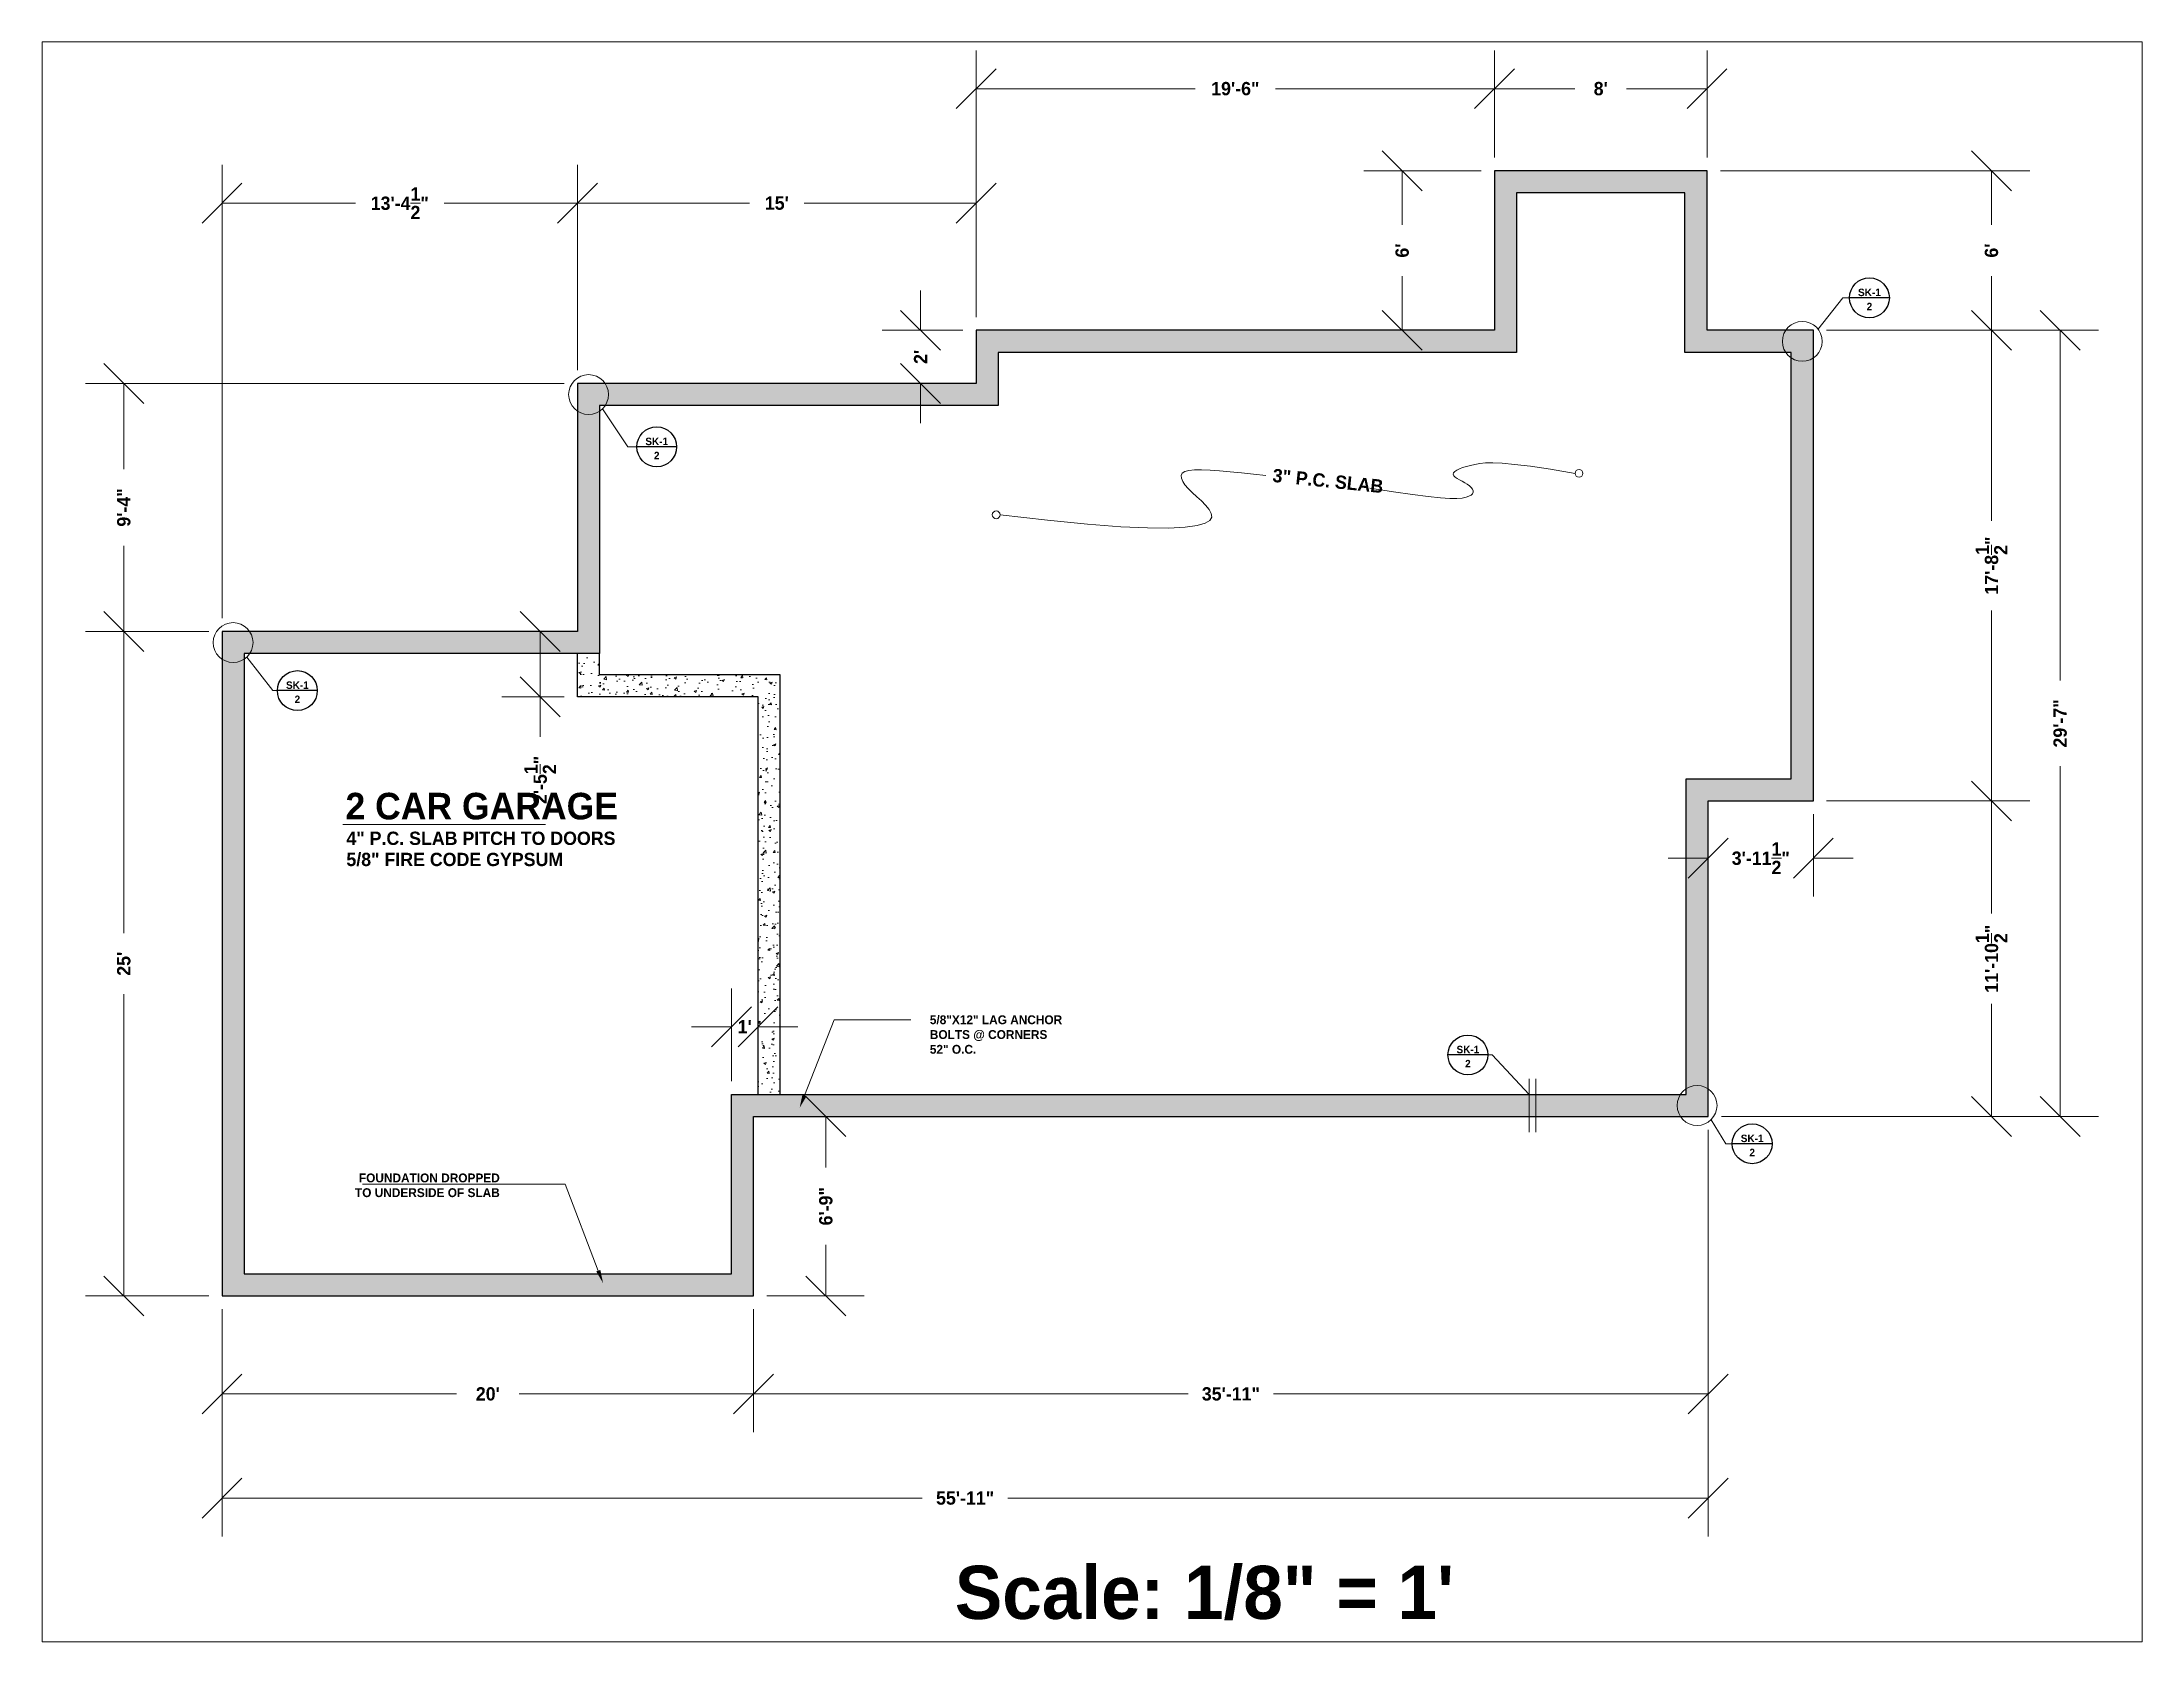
# Paper-space layout 'Layout1' of a CAD drawing. Header units: inches. Extents: x 1.05 to 9.45, y 0.8 to 7.2.
# The model-space entities are those that its viewports show. They can reach past a viewport. Long polylines and large blocks are cut down to what shows.
import ezdxf
from ezdxf import colors
from ezdxf.entities.mleader import LeaderData, LeaderLine
from ezdxf.enums import TextEntityAlignment as Align
from ezdxf.math import Vec2, Vec3

# ---------------------------------------------------------------- set-up
doc = ezdxf.new("R2010")
doc.units = ezdxf.units.IN
doc.header["$MEASUREMENT"] = 0
for name, color, linetype, lineweight in [('8-FP-Dimensions', 3, 'Continuous', 13), ('8-FP-Foundation', 7, 'Continuous', 30), ('8-FP-Hatch', 5, 'Continuous', 13), ('8-FP-Leaders', 6, 'Continuous', 15), ('8-FP-Legend', 1, 'Continuous', 13)]:
    doc.layers.add(name, color=color, linetype=linetype, lineweight=lineweight)
doc.styles.add('8-FP-DIM', font='cityb___.ttf', dxfattribs={"height": 0.0625})
doc.styles.add('8-FP-LABEL', font='cityb___.ttf', dxfattribs={"height": 0.125})
doc.styles.add('8-FP-Leader', font='cityb___.ttf', dxfattribs={"height": 4})
doc.styles.add('8-FP-Legend', font='cityb___.ttf', dxfattribs={"height": 0.25})
doc.styles.get("Standard").update_dxf_attribs({"font": 'simplex.shx'})
doc.dimstyles.new('8-FND', dxfattribs={"dimscale": 0, "dimtxt": 0.0625, "dimasz": 0.1875, "dimexe": 0.18, "dimexo": 0.0625, "dimgap": 0.09, "dimtad": 0, "dimdec": 4, "dimzin": 0, "dimdsep": 46, "dimlunit": 4, "dimtxsty": '8-FP-DIM', "dimblk": 'OBLIQUE', "dimcen": 0.09, "dimclrd": 256, "dimclre": 256, "dimclrt": 256, "dimadec": 0, "dimazin": 0, "dimtfac": 1, "dimtdec": 4, "dimtofl": 0, "dimtmove": 0, "dimatfit": 3, "dimfxl": 1, "dimtfillclr": 4, "dimtolj": 1, "dimtzin": 0, "dimlwd": -1, "dimlwe": -1, "dimarcsym": 0})

# ---------------------------------------------------------------- blocks, each defined once
blk = doc.blocks.new('_Oblique')
at = {"color": 0, "linetype": 'ByBlock', "lineweight": -2}
blk.add_line((-0.5, -0.5), (0.5, 0.5), dxfattribs=at)
blk = doc.blocks.new('*D69')
at = {"layer": '8-FP-Dimensions', "transparency": 16777216}
for p, q in [((0, -6), (0, -61.53)), ((240, -6), (240, -61.53)), ((0, -44.25), (105.81, -44.25)), ((240, -44.25), (134.19, -44.25))]:
    blk.add_line(p, q, dxfattribs=at)
at = {"layer": 'Defpoints', "color": 0, "transparency": 16777216}
for p in [(0, 0), (240, 0), (240, -44.25)]:
    blk.add_point(p, dxfattribs=at)
at = {"layer": '8-FP-Dimensions', "transparency": 16777216, "xscale": 18, "yscale": 18, "zscale": 18, "rotation": 180}
blk.add_blockref('_Oblique', (0, -44.25), dxfattribs=at)
at = {"layer": '8-FP-Dimensions', "transparency": 16777216, "xscale": 18, "yscale": 18, "zscale": 18}
blk.add_blockref('_Oblique', (240, -44.25), dxfattribs=at)
at = {"layer": '8-FP-Dimensions', "transparency": 16777216, "insert": (120, -44.25), "char_height": 6, "attachment_point": 5, "style": '8-FP-DIM'}
blk.add_mtext("\\A1;20'", dxfattribs=at)
blk = doc.blocks.new('*D70')
at = {"layer": '8-FP-Dimensions', "transparency": 16777216}
for p, q in [((671, 75), (671, -61.53)), ((240, -6), (240, -61.53)), ((240, -44.25), (436.2, -44.25)), ((671, -44.25), (474.8, -44.25))]:
    blk.add_line(p, q, dxfattribs=at)
at = {"layer": 'Defpoints', "color": 0, "transparency": 16777216}
for p in [(671, 81), (240, 0), (671, -44.25)]:
    blk.add_point(p, dxfattribs=at)
at = {"layer": '8-FP-Dimensions', "transparency": 16777216, "xscale": 18, "yscale": 18, "zscale": 18, "rotation": 180}
blk.add_blockref('_Oblique', (240, -44.25), dxfattribs=at)
at = {"layer": '8-FP-Dimensions', "transparency": 16777216, "xscale": 18, "yscale": 18, "zscale": 18}
blk.add_blockref('_Oblique', (671, -44.25), dxfattribs=at)
at = {"layer": '8-FP-Dimensions', "transparency": 16777216, "insert": (455.5, -44.25), "char_height": 6, "attachment_point": 5, "style": '8-FP-DIM'}
blk.add_mtext('\\A1;35\'-11"', dxfattribs=at)
blk = doc.blocks.new('*D71')
at = {"layer": '8-FP-Dimensions', "transparency": 16777216}
for p, q in [((671, 75), (671, -108.56)), ((0, -6), (0, -108.56)), ((0, -91.28), (316.19, -91.28)), ((671, -91.28), (354.81, -91.28))]:
    blk.add_line(p, q, dxfattribs=at)
at = {"layer": 'Defpoints', "color": 0, "transparency": 16777216}
for p in [(671, 81), (0, 0), (671, -91.28)]:
    blk.add_point(p, dxfattribs=at)
at = {"layer": '8-FP-Dimensions', "transparency": 16777216, "xscale": 18, "yscale": 18, "zscale": 18, "rotation": 180}
blk.add_blockref('_Oblique', (0, -91.28), dxfattribs=at)
at = {"layer": '8-FP-Dimensions', "transparency": 16777216, "xscale": 18, "yscale": 18, "zscale": 18}
blk.add_blockref('_Oblique', (671, -91.28), dxfattribs=at)
at = {"layer": '8-FP-Dimensions', "transparency": 16777216, "insert": (335.5, -91.28), "char_height": 6, "attachment_point": 5, "style": '8-FP-DIM'}
blk.add_mtext('\\A1;55\'-11"', dxfattribs=at)
blk = doc.blocks.new('*D72')
at = {"layer": '8-FP-Dimensions', "transparency": 16777216}
for p, q in [((574.5, 514), (574.5, 562.37)), ((670.5, 514), (670.5, 562.37)), ((574.5, 545.09), (610.87, 545.09)), ((670.5, 545.09), (634.13, 545.09))]:
    blk.add_line(p, q, dxfattribs=at)
at = {"layer": 'Defpoints', "color": 0, "transparency": 16777216}
for p in [(574.5, 545.09), (574.5, 508), (670.5, 508)]:
    blk.add_point(p, dxfattribs=at)
at = {"layer": '8-FP-Dimensions', "transparency": 16777216, "xscale": 18, "yscale": 18, "zscale": 18, "rotation": 180}
blk.add_blockref('_Oblique', (574.5, 545.09), dxfattribs=at)
at = {"layer": '8-FP-Dimensions', "transparency": 16777216, "xscale": 18, "yscale": 18, "zscale": 18}
blk.add_blockref('_Oblique', (670.5, 545.09), dxfattribs=at)
at = {"layer": '8-FP-Dimensions', "transparency": 16777216, "insert": (622.5, 545.09), "char_height": 6, "attachment_point": 5, "style": '8-FP-DIM'}
blk.add_mtext("\\A1;8'", dxfattribs=at)
blk = doc.blocks.new('*D73')
at = {"layer": '8-FP-Dimensions', "transparency": 16777216}
for p, q in [((340.5, 442), (340.5, 562.37)), ((574.5, 514), (574.5, 562.37)), ((340.5, 545.09), (439.32, 545.09)), ((574.5, 545.09), (475.68, 545.09))]:
    blk.add_line(p, q, dxfattribs=at)
at = {"layer": 'Defpoints', "color": 0, "transparency": 16777216}
for p in [(340.5, 545.09), (574.5, 508), (340.5, 436)]:
    blk.add_point(p, dxfattribs=at)
at = {"layer": '8-FP-Dimensions', "transparency": 16777216, "xscale": 18, "yscale": 18, "zscale": 18, "rotation": 180}
blk.add_blockref('_Oblique', (340.5, 545.09), dxfattribs=at)
at = {"layer": '8-FP-Dimensions', "transparency": 16777216, "xscale": 18, "yscale": 18, "zscale": 18}
blk.add_blockref('_Oblique', (574.5, 545.09), dxfattribs=at)
at = {"layer": '8-FP-Dimensions', "transparency": 16777216, "insert": (457.5, 545.09), "char_height": 6, "attachment_point": 5, "style": '8-FP-DIM'}
blk.add_mtext('\\A1;19\'-6"', dxfattribs=at)
blk = doc.blocks.new('*D74')
at = {"layer": '8-FP-Dimensions', "transparency": 16777216}
for p, q in [((160.5, 418), (160.5, 510.66)), ((340.5, 442), (340.5, 510.66)), ((160.5, 493.38), (238.17, 493.38)), ((340.5, 493.38), (262.83, 493.38))]:
    blk.add_line(p, q, dxfattribs=at)
at = {"layer": 'Defpoints', "color": 0, "transparency": 16777216}
for p in [(160.5, 493.38), (340.5, 436), (160.5, 412)]:
    blk.add_point(p, dxfattribs=at)
at = {"layer": '8-FP-Dimensions', "transparency": 16777216, "xscale": 18, "yscale": 18, "zscale": 18, "rotation": 180}
blk.add_blockref('_Oblique', (160.5, 493.38), dxfattribs=at)
at = {"layer": '8-FP-Dimensions', "transparency": 16777216, "xscale": 18, "yscale": 18, "zscale": 18}
blk.add_blockref('_Oblique', (340.5, 493.38), dxfattribs=at)
at = {"layer": '8-FP-Dimensions', "transparency": 16777216, "insert": (250.5, 493.38), "char_height": 6, "attachment_point": 5, "style": '8-FP-DIM'}
blk.add_mtext("\\A1;15'", dxfattribs=at)
blk = doc.blocks.new('*D75')
at = {"layer": '8-FP-Dimensions', "transparency": 16777216}
for p, q in [((0, 306), (0, 510.66)), ((160.5, 418), (160.5, 510.66)), ((0, 493.38), (60.25, 493.38)), ((160.5, 493.38), (100.25, 493.38))]:
    blk.add_line(p, q, dxfattribs=at)
at = {"layer": 'Defpoints', "color": 0, "transparency": 16777216}
for p in [(0, 493.38), (160.5, 412), (0, 300)]:
    blk.add_point(p, dxfattribs=at)
at = {"layer": '8-FP-Dimensions', "transparency": 16777216, "xscale": 18, "yscale": 18, "zscale": 18, "rotation": 180}
blk.add_blockref('_Oblique', (0, 493.38), dxfattribs=at)
at = {"layer": '8-FP-Dimensions', "transparency": 16777216, "xscale": 18, "yscale": 18, "zscale": 18}
blk.add_blockref('_Oblique', (160.5, 493.38), dxfattribs=at)
at = {"layer": '8-FP-Dimensions', "transparency": 16777216, "insert": (80.25, 493.38), "char_height": 6, "attachment_point": 5, "style": '8-FP-DIM'}
blk.add_mtext('\\A1;13\'-4{\\H1x;\\S1/2;}"', dxfattribs=at)
blk = doc.blocks.new('*D76')
at = {"layer": '8-FP-Dimensions', "transparency": 16777216}
for p, q in [((724.5, 436), (816.21, 436)), ((798.93, 436), (798.93, 349.95)), ((798.93, 223.5), (798.93, 309.55)), ((724.5, 223.5), (816.21, 223.5))]:
    blk.add_line(p, q, dxfattribs=at)
at = {"layer": 'Defpoints', "color": 0, "transparency": 16777216}
for p in [(718.5, 436), (798.93, 436), (718.5, 223.5)]:
    blk.add_point(p, dxfattribs=at)
at = {"layer": '8-FP-Dimensions', "transparency": 16777216, "xscale": 18, "yscale": 18, "zscale": 18}
for p, rotation in [((798.93, 436), 90), ((798.93, 223.5), 270)]:
    blk.add_blockref('_Oblique', p, dxfattribs=dict(at, rotation=rotation))
at = {"layer": '8-FP-Dimensions', "transparency": 16777216, "insert": (798.93, 329.75), "char_height": 6, "attachment_point": 5, "rotation": 90, "style": '8-FP-DIM'}
blk.add_mtext('\\A1;17\'-8{\\H1x;\\S1/2;}"', dxfattribs=at)
blk = doc.blocks.new('*D77')
at = {"layer": '8-FP-Dimensions', "transparency": 16777216}
for p, q in [((676.5, 508), (816.21, 508)), ((798.93, 508), (798.93, 483.57)), ((798.93, 436), (798.93, 460.43)), ((724.5, 436), (816.21, 436))]:
    blk.add_line(p, q, dxfattribs=at)
at = {"layer": 'Defpoints', "color": 0, "transparency": 16777216}
for p in [(670.5, 508), (798.93, 508), (718.5, 436)]:
    blk.add_point(p, dxfattribs=at)
at = {"layer": '8-FP-Dimensions', "transparency": 16777216, "xscale": 18, "yscale": 18, "zscale": 18}
for p, rotation in [((798.93, 508), 90), ((798.93, 436), 270)]:
    blk.add_blockref('_Oblique', p, dxfattribs=dict(at, rotation=rotation))
at = {"layer": '8-FP-Dimensions', "transparency": 16777216, "insert": (798.93, 472), "char_height": 6, "attachment_point": 5, "rotation": 90, "style": '8-FP-DIM'}
blk.add_mtext("\\A1;6'", dxfattribs=at)
blk = doc.blocks.new('*D78')
at = {"layer": '8-FP-Dimensions', "transparency": 16777216}
for p, q in [((671, 217.5), (671, 180.37)), ((718.5, 217.5), (718.5, 180.37)), ((671, 197.65), (653, 197.65)), ((718.5, 197.65), (736.5, 197.65))]:
    blk.add_line(p, q, dxfattribs=at)
at = {"layer": 'Defpoints', "color": 0, "transparency": 16777216}
for p in [(671, 223.5), (718.5, 223.5), (718.5, 197.65)]:
    blk.add_point(p, dxfattribs=at)
at = {"layer": '8-FP-Dimensions', "transparency": 16777216, "xscale": 18, "yscale": 18, "zscale": 18}
blk.add_blockref('_Oblique', (671, 197.65), dxfattribs=at)
at = {"layer": '8-FP-Dimensions', "transparency": 16777216, "xscale": 18, "yscale": 18, "zscale": 18, "rotation": 180}
blk.add_blockref('_Oblique', (718.5, 197.65), dxfattribs=at)
at = {"layer": '8-FP-Dimensions', "transparency": 16777216, "insert": (694.75, 197.65), "char_height": 6, "attachment_point": 5, "style": '8-FP-DIM'}
blk.add_mtext('\\A1;3\'-11{\\H1x;\\S1/2;}"', dxfattribs=at)
blk = doc.blocks.new('*D79')
at = {"layer": '8-FP-Dimensions', "transparency": 16777216}
for p, q in [((724.5, 223.5), (816.21, 223.5)), ((798.93, 223.5), (798.93, 172.68)), ((798.93, 81), (798.93, 131.82)), ((677, 81), (816.21, 81))]:
    blk.add_line(p, q, dxfattribs=at)
at = {"layer": 'Defpoints', "color": 0, "transparency": 16777216}
for p in [(718.5, 223.5), (798.93, 223.5), (671, 81)]:
    blk.add_point(p, dxfattribs=at)
at = {"layer": '8-FP-Dimensions', "transparency": 16777216, "xscale": 18, "yscale": 18, "zscale": 18}
for p, rotation in [((798.93, 223.5), 90), ((798.93, 81), 270)]:
    blk.add_blockref('_Oblique', p, dxfattribs=dict(at, rotation=rotation))
at = {"layer": '8-FP-Dimensions', "transparency": 16777216, "insert": (798.93, 152.25), "char_height": 6, "attachment_point": 5, "rotation": 90, "style": '8-FP-DIM'}
blk.add_mtext('\\A1;11\'-10{\\H1x;\\S1/2;}"', dxfattribs=at)
blk = doc.blocks.new('*D80')
at = {"layer": '8-FP-Dimensions', "transparency": 16777216}
for p, q in [((246, 81), (289.92, 81)), ((272.64, 81), (272.64, 57.96)), ((272.64, 0), (272.64, 23.04)), ((246, 0), (289.92, 0))]:
    blk.add_line(p, q, dxfattribs=at)
at = {"layer": 'Defpoints', "color": 0, "transparency": 16777216}
for p in [(240, 81), (272.64, 81), (240, 0)]:
    blk.add_point(p, dxfattribs=at)
at = {"layer": '8-FP-Dimensions', "transparency": 16777216, "xscale": 18, "yscale": 18, "zscale": 18}
for p, rotation in [((272.64, 81), 90), ((272.64, 0), 270)]:
    blk.add_blockref('_Oblique', p, dxfattribs=dict(at, rotation=rotation))
at = {"layer": '8-FP-Dimensions', "transparency": 16777216, "insert": (272.64, 40.5), "char_height": 6, "attachment_point": 5, "rotation": 90, "style": '8-FP-DIM'}
blk.add_mtext('\\A1;6\'-9"', dxfattribs=at)
blk = doc.blocks.new('*D81')
at = {"layer": '8-FP-Dimensions', "transparency": 16777216}
for p, q in [((-6, 300), (-61.62, 300)), ((-44.34, 300), (-44.34, 163.73)), ((-44.34, 0), (-44.34, 136.27)), ((-6, 0), (-61.62, 0))]:
    blk.add_line(p, q, dxfattribs=at)
at = {"layer": 'Defpoints', "color": 0, "transparency": 16777216}
for p in [(0, 300), (0, 0), (-44.34, 0)]:
    blk.add_point(p, dxfattribs=at)
at = {"layer": '8-FP-Dimensions', "transparency": 16777216, "xscale": 18, "yscale": 18, "zscale": 18}
for p, rotation in [((-44.34, 300), 90), ((-44.34, 0), 270)]:
    blk.add_blockref('_Oblique', p, dxfattribs=dict(at, rotation=rotation))
at = {"layer": '8-FP-Dimensions', "transparency": 16777216, "insert": (-44.34, 150), "char_height": 6, "attachment_point": 5, "rotation": 90, "style": '8-FP-DIM'}
blk.add_mtext("\\A1;25'", dxfattribs=at)
blk = doc.blocks.new('*D82')
at = {"layer": '8-FP-Dimensions', "transparency": 16777216}
for p, q in [((154.5, 412), (-61.62, 412)), ((-44.34, 412), (-44.34, 373.26)), ((-44.34, 300), (-44.34, 338.74)), ((-6, 300), (-61.62, 300))]:
    blk.add_line(p, q, dxfattribs=at)
at = {"layer": 'Defpoints', "color": 0, "transparency": 16777216}
for p in [(160.5, 412), (-44.34, 300), (0, 300)]:
    blk.add_point(p, dxfattribs=at)
at = {"layer": '8-FP-Dimensions', "transparency": 16777216, "xscale": 18, "yscale": 18, "zscale": 18}
for p, rotation in [((-44.34, 412), 90), ((-44.34, 300), 270)]:
    blk.add_blockref('_Oblique', p, dxfattribs=dict(at, rotation=rotation))
at = {"layer": '8-FP-Dimensions', "transparency": 16777216, "insert": (-44.34, 356), "char_height": 6, "attachment_point": 5, "rotation": 90, "style": '8-FP-DIM'}
blk.add_mtext('\\A1;9\'-4"', dxfattribs=at)
blk = doc.blocks.new('*D83')
at = {"layer": '8-FP-Dimensions', "transparency": 16777216}
for p, q in [((724.5, 436), (847.22, 436)), ((829.94, 436), (829.94, 277.81)), ((829.94, 81), (829.94, 239.19)), ((677, 81), (847.22, 81))]:
    blk.add_line(p, q, dxfattribs=at)
at = {"layer": 'Defpoints', "color": 0, "transparency": 16777216}
for p in [(718.5, 436), (829.94, 436), (671, 81)]:
    blk.add_point(p, dxfattribs=at)
at = {"layer": '8-FP-Dimensions', "transparency": 16777216, "xscale": 18, "yscale": 18, "zscale": 18}
for p, rotation in [((829.94, 436), 90), ((829.94, 81), 270)]:
    blk.add_blockref('_Oblique', p, dxfattribs=dict(at, rotation=rotation))
at = {"layer": '8-FP-Dimensions', "transparency": 16777216, "insert": (829.94, 258.5), "char_height": 6, "attachment_point": 5, "rotation": 90, "style": '8-FP-DIM'}
blk.add_mtext('\\A1;29\'-7"', dxfattribs=at)
blk = doc.blocks.new('*D84')
at = {"layer": '8-FP-Dimensions', "transparency": 16777216}
for p, q in [((315.4, 436), (315.4, 454)), ((334.5, 436), (298.12, 436)), ((334.5, 412), (298.12, 412)), ((315.4, 412), (315.4, 394))]:
    blk.add_line(p, q, dxfattribs=at)
at = {"layer": 'Defpoints', "color": 0, "transparency": 16777216}
for p in [(315.4, 436), (340.5, 436), (340.5, 412)]:
    blk.add_point(p, dxfattribs=at)
at = {"layer": '8-FP-Dimensions', "transparency": 16777216, "xscale": 18, "yscale": 18, "zscale": 18}
for p, rotation in [((315.4, 436), 270), ((315.4, 412), 90)]:
    blk.add_blockref('_Oblique', p, dxfattribs=dict(at, rotation=rotation))
at = {"layer": '8-FP-Dimensions', "transparency": 16777216, "insert": (315.4, 424), "char_height": 6, "attachment_point": 5, "rotation": 90, "style": '8-FP-DIM'}
blk.add_mtext("\\A1;2'", dxfattribs=at)
blk = doc.blocks.new('*D85')
at = {"layer": '8-FP-Dimensions', "transparency": 16777216}
for p, q in [((154.5, 300), (126.36, 300)), ((143.64, 300), (143.64, 270.5)), ((154.5, 270.5), (126.36, 270.5)), ((143.64, 270.5), (143.64, 252.5))]:
    blk.add_line(p, q, dxfattribs=at)
at = {"layer": 'Defpoints', "color": 0, "transparency": 16777216}
for p in [(160.5, 300), (143.64, 270.5), (160.5, 270.5)]:
    blk.add_point(p, dxfattribs=at)
at = {"layer": '8-FP-Dimensions', "transparency": 16777216, "xscale": 18, "yscale": 18, "zscale": 18}
for p, rotation in [((143.64, 300), 90), ((143.64, 270.5), 270)]:
    blk.add_blockref('_Oblique', p, dxfattribs=dict(at, rotation=rotation))
at = {"layer": '8-FP-Dimensions', "transparency": 16777216, "insert": (143.64, 232.98), "char_height": 6, "attachment_point": 5, "rotation": 90, "style": '8-FP-DIM'}
blk.add_mtext('\\A1;2\'-5{\\H1x;\\S1/2;}"', dxfattribs=at)
blk = doc.blocks.new('*D86')
at = {"layer": '8-FP-Dimensions', "transparency": 16777216}
for p, q in [((230, 97), (230, 138.82)), ((242, 97), (242, 138.82)), ((230, 121.54), (212, 121.54)), ((242, 121.54), (260, 121.54))]:
    blk.add_line(p, q, dxfattribs=at)
at = {"layer": 'Defpoints', "color": 0, "transparency": 16777216}
for p in [(242, 121.54), (230, 91), (242, 91)]:
    blk.add_point(p, dxfattribs=at)
at = {"layer": '8-FP-Dimensions', "transparency": 16777216, "xscale": 18, "yscale": 18, "zscale": 18}
blk.add_blockref('_Oblique', (230, 121.54), dxfattribs=at)
at = {"layer": '8-FP-Dimensions', "transparency": 16777216, "xscale": 18, "yscale": 18, "zscale": 18, "rotation": 180}
blk.add_blockref('_Oblique', (242, 121.54), dxfattribs=at)
at = {"layer": '8-FP-Dimensions', "transparency": 16777216, "insert": (236, 121.54), "char_height": 6, "attachment_point": 5, "style": '8-FP-DIM'}
blk.add_mtext("\\A1;1'", dxfattribs=at)
blk = doc.blocks.new('*D87')
at = {"layer": '8-FP-Dimensions', "transparency": 16777216}
for p, q in [((568.5, 508), (515.58, 508)), ((532.86, 508), (532.86, 483.57)), ((532.86, 436), (532.86, 460.43)), ((568.5, 436), (515.58, 436))]:
    blk.add_line(p, q, dxfattribs=at)
at = {"layer": 'Defpoints', "color": 0, "transparency": 16777216}
for p in [(574.5, 508), (532.86, 436), (574.5, 436)]:
    blk.add_point(p, dxfattribs=at)
at = {"layer": '8-FP-Dimensions', "transparency": 16777216, "xscale": 18, "yscale": 18, "zscale": 18}
for p, rotation in [((532.86, 508), 90), ((532.86, 436), 270)]:
    blk.add_blockref('_Oblique', p, dxfattribs=dict(at, rotation=rotation))
at = {"layer": '8-FP-Dimensions', "transparency": 16777216, "insert": (532.86, 472), "char_height": 6, "attachment_point": 5, "rotation": 90, "style": '8-FP-DIM'}
blk.add_mtext("\\A1;6'", dxfattribs=at)
blk = doc.blocks.new('_DetailCallout')
at = {"color": 0, "linetype": 'ByBlock', "lineweight": -2, "transparency": 16777216}
blk.add_line((0.25, 0), (-0.25, 0), dxfattribs=at)
blk.add_circle((0, 0), 0.25, dxfattribs=at)
at = {"layer": '8-FP-Foundation', "color": 0, "transparency": 16777216, "style": '8-FP-Legend'}
for tag, p in [('VIEWNUMBER', (0, 0.021)), ('SHEETNUMBER', (0, -0.156))]:
    blk.add_attdef(tag, text='', height=0.0938, dxfattribs=at).set_placement(p, align=Align.CENTER)
blk = doc.blocks.new('_None')

msp = doc.modelspace()

# ---------------------------------------------------------------- hatches: boundary and pattern name
at = {"layer": '8-FP-Hatch'}
h = msp.add_hatch(dxfattribs=at)
h.set_pattern_fill('AR-CONC', color=256, scale=1.5)
h.set_pattern_definition([(50, (0, 0), (10.7589, -0.94128), [1.125, -12.375]), (355, (0, 0), (-2.08127, 11.28288), [0.9, -9.9]), (100.4514, (0.897, -0.078), (8.67763, 10.3416), [0.9561, -10.51713]), (46.1842, (0, 3), (16.00862, -2.48279), [1.6875, -18.5625]), (96.6356, (1.334, 2.793), (14.01993, 14.61178), [1.43416, -15.7757]), (351.1842, (0, 3), (14.01993, 14.61178), [1.35, -14.85]), (21, (1.5, 2.25), (8.95361, -6.03928), [1.125, -12.375]), (326, (1.5, 2.25), (3.64973, 10.87725), [0.9, -9.9]), (71.4514, (2.246, 1.747), (12.60334, 4.83797), [0.9561, -10.51713]), (37.5, (0, 0), (0.182398, 4.993408), [0, -9.78, 0, -10.05, 0, -9.9375]), (7.5, (0, 0), (3.946043, 5.916176), [0, -5.73, 0, -9.555, 0, -3.7875]), (327.5, (-3.345, 0), (8.007337, -0.338323), [0, -3.75, 0, -11.7, 0, -15.525]), (317.5, (-4.845, 0), (8.74779, 1.501575), [0, -4.875, 0, -7.77, 0, -11.025])])
h.paths.add_polyline_path([(718.5, 436), (670.5, 436), (670.5, 508), (574.5, 508), (574.5, 436), (340.5, 436), (340.5, 412), (160.5, 412), (160.5, 300), (0, 300), (0, 0), (240, 0), (240, 81), (671, 81), (671, 223.5), (718.5, 223.5)])
h.paths.add_polyline_path([(350.5, 402), (350.5, 426), (584.5, 426), (584.5, 498), (660.5, 498), (660.5, 426), (708.5, 426), (708.5, 233.5), (661, 233.5), (661, 91), (230, 91), (230, 10), (10, 10), (10, 290), (170.5, 290), (170.5, 402)], flags=16)
h.paths.add_polyline_path([(252, 280.5), (170.5, 280.5), (170.5, 290), (160.5, 290), (160.5, 270.5), (242, 270.5), (242, 91), (252, 91)], flags=0)
h = msp.add_hatch(dxfattribs=at)
h.set_pattern_fill('AR-CONC', color=256, scale=1.5)
h.paths.add_polyline_path([(252, 280.5), (170.5, 280.5), (170.5, 290), (160.5, 290), (160.5, 270.5), (242, 270.5), (242, 91), (252, 91)])

# ---------------------------------------------------------------- linework, layer by layer
at = {"layer": '8-FP-Foundation'}
for points in [[(670.5, 508), (574.5, 508), (574.5, 436), (340.5, 436), (340.5, 412), (160.5, 412), (160.5, 300), (0, 300), (0, 0), (240, 0), (240, 81), (671, 81), (671, 223.5), (718.5, 223.5), (718.5, 436), (670.5, 436)], [(660.5, 498), (584.5, 498), (584.5, 426), (350.5, 426), (350.5, 402), (170.5, 402), (170.5, 290), (10, 290), (10, 10), (230, 10), (230, 91), (661, 91), (661, 233.5), (708.5, 233.5), (708.5, 426), (660.5, 426)]]:
    msp.add_lwpolyline(points, close=True, dxfattribs=at)
for points in [[(242, 91), (242, 270.5), (160.5, 270.5), (160.5, 290)], [(252, 91), (252, 280.5), (170.5, 280.5), (170.5, 290)]]:
    msp.add_lwpolyline(points, dxfattribs=at)
at = {"layer": '8-FP-Leaders'}
for p, q in [((54.52712, 212.7979), (146.05614, 212.7979)), ((590.17028, 74), (590.17028, 98)), ((593.17028, 74), (593.17028, 98))]:
    msp.add_line(p, q, dxfattribs=at)
at = {"layer": '8-FP-Leaders', "flags": 128}
for points in [[(351.30337, 352.69854), (372.70455, 350.22492), (390.76156, 348.45072), (405.74163, 347.31101), (417.91202, 346.74086), (427.53997, 346.67534), (434.89273, 347.04952), (440.23756, 347.79846), (443.84169, 348.85724), (445.96445, 350.16491), (446.83337, 351.67654), (446.66807, 353.3512), (445.68817, 355.14794), (444.11329, 357.02582), (442.16303, 358.9439), (440.05701, 360.86124), (438.01485, 362.73691), (436.22921, 364.53272), (434.78498, 366.22158), (433.74012, 367.77913), (433.15258, 369.18104), (433.0803, 370.40296), (433.58123, 371.42055), (434.71332, 372.20947), (436.53451, 372.74538), (439.08008, 373.01464), (442.29455, 373.04647), (446.09975, 372.88083), (450.41753, 372.55763), (455.16972, 372.11681), (460.27817, 371.59832), (465.66471, 371.04208), (471.25119, 370.48804)], [(518.28686, 364.79133), (528.88953, 363.09036), (537.57781, 361.81626), (544.56897, 360.92358), (550.08032, 360.36685), (554.32913, 360.1006), (557.53271, 360.07935), (559.90834, 360.25766), (561.6733, 360.59004), (563.01236, 361.03578), (563.9801, 361.57316), (564.59854, 362.1852), (564.88975, 362.85493), (564.87576, 363.56537), (564.57861, 364.29955), (564.02034, 365.0405), (563.22301, 365.77124), (562.21844, 366.47827), (561.07771, 367.16193), (559.88167, 367.82605), (558.71119, 368.47445), (557.64713, 369.11094), (556.77035, 369.73935), (556.16172, 370.3635), (555.9021, 370.98721), (556.0521, 371.61241), (556.5913, 372.23354), (557.47901, 372.84316), (558.67455, 373.43381), (560.13726, 373.99804), (561.82645, 374.52842), (563.70143, 375.01748), (565.72154, 375.45779), (567.90221, 375.83228), (570.48331, 376.08544), (573.76082, 376.15215), (578.03073, 375.96728), (583.58904, 375.46572), (590.73172, 374.58233), (599.75476, 373.252), (610.95415, 371.4096)]]:
    msp.add_lwpolyline(points, dxfattribs=at)
at = {"layer": '8-FP-Leaders'}
for centre, radius in [((713.5, 431), 9), ((165.5, 407), 9), ((612.69017, 371.4096), 1.73602), ((349.5449, 352.70163), 1.75848), ((5, 295), 9), ((666, 86), 9)]:
    msp.add_circle(centre, radius, dxfattribs=at)

# ---------------------------------------------------------------- texts
at = {"layer": '8-FP-Leaders', "style": '8-FP-DIM'}
msp.add_text('3" P.C. SLAB', height=6, rotation=354.14669607, dxfattribs=at).set_placement((474.0968, 367.58916))
at = {"layer": '8-FP-Leaders'}
for s, height, style, p in [('2 CAR GARAGE', 12, '8-FP-LABEL', (55.74057, 215.16341)), ('4" P.C. SLAB PITCH TO DOORS', 6, '8-FP-DIM', (56.14696, 203.63539)), ('5/8" FIRE CODE GYPSUM', 6, '8-FP-DIM', (56.14696, 194.0862))]:
    msp.add_text(s, height=height, dxfattribs=dict(at, style=style)).set_placement(p)
at = {"layer": '8-FP-Legend', "style": '8-FP-Legend'}
msp.add_text('Scale: 1/8" = 1\'', height=24, dxfattribs=at).set_placement((330.87119, -145.83736))

# ---------------------------------------------------------------- dimensions: what is measured, and where the dimension line sits
at = {"layer": '8-FP-Dimensions'}
dim = msp.add_linear_dim(base=(340.5, 545.08828), p1=(574.5, 508), p2=(340.5, 436), dimstyle='8-FND', dxfattribs=at)
dim.commit()
dim.dimension.update_dxf_attribs({"geometry": '*D73', "text_midpoint": (457.5, 545.08828)})
for base, p1, p2, picture, middle in [((574.5, 545.08828), (670.5, 508), (574.5, 508), '*D72', (622.5, 545.08828)), ((0, 493.3835), (160.5, 412), (0, 300), '*D75', (80.25, 493.3835)), ((160.5, 493.3835), (340.5, 436), (160.5, 412), '*D74', (250.5, 493.3835)), ((718.5, 197.65181), (671, 223.5), (718.5, 223.5), '*D78', (694.75, 197.65181)), ((671, -91.27597), (0, 0), (671, 81), '*D71', (335.5, -91.27597)), ((671, -44.2494), (240, 0), (671, 81), '*D70', (455.5, -44.2494)), ((240, -44.2494), (0, 0), (240, 0), '*D69', (120, -44.2494))]:
    dim = msp.add_linear_dim(base=base, p1=p1, p2=p2, dimstyle='8-FND', override={"dimtxsty": '8-FP-DIM'}, dxfattribs=at)
    dim.commit()
    dim.dimension.update_dxf_attribs({"geometry": picture, "text_midpoint": middle})
for base, p1, p2, picture, middle in [((532.85998, 436), (574.5, 508), (574.5, 436), '*D87', (532.85998, 472)), ((798.93412, 508), (718.5, 436), (670.5, 508), '*D77', (798.93412, 472)), ((315.4037, 436), (340.5, 412), (340.5, 436), '*D84', (315.4037, 424)), ((829.93622, 436), (671, 81), (718.5, 436), '*D83', (829.93622, 258.5)), ((798.93412, 436), (718.5, 223.5), (718.5, 436), '*D76', (798.93412, 329.75)), ((-44.34287, 300), (160.5, 412), (0, 300), '*D82', (-44.34287, 356)), ((-44.34287, 0), (0, 300), (0, 0), '*D81', (-44.34287, 150)), ((143.64332, 270.5), (160.5, 300), (160.5, 270.5), '*D85', (143.64332, 232.98453)), ((272.64217, 81), (240, 0), (240, 81), '*D80', (272.64217, 40.5))]:
    dim = msp.add_linear_dim(base=base, p1=p1, p2=p2, angle=90, dimstyle='8-FND', override={"dimtxsty": '8-FP-DIM'}, dxfattribs=at)
    dim.commit()
    dim.dimension.update_dxf_attribs({"geometry": picture, "text_midpoint": middle})
dim = msp.add_linear_dim(base=(798.93412, 223.5), p1=(671, 81), p2=(718.5, 223.5), angle=90, dimstyle='8-FND', override={"dimtxsty": '8-FP-DIM'}, dxfattribs=at)
dim.commit()
dim.dimension.update_dxf_attribs({"geometry": '*D79', "text_midpoint": (798.93412, 152.25), "dimtype": 160})
dim = msp.add_linear_dim(base=(242, 121.54066), p1=(230, 91), p2=(242, 91), dimstyle='8-FND', dxfattribs=at)
dim.commit()
dim.dimension.update_dxf_attribs({"geometry": '*D86', "text_midpoint": (236, 121.54066), "dimtype": 160})

# ---------------------------------------------------------------- leaders
at = {"layer": '8-FP-Leaders'}
ml = msp.add_multileader_block('Standard', dxfattribs=at)
ml.set_content('_DetailCallout', color=256, scale=36)
ml.set_attribute('VIEWNUMBER', 'SK-1', width=0)
ml.set_attribute('SHEETNUMBER', '2', width=0)
ml.set_leader_properties(color=256, linetype='ByLayer', lineweight=-1)
ml.set_arrow_properties(name='NONE')
ml.build(insert=Vec2(0, 0))
ml.multileader.update_dxf_attribs({"text_right_attachment_type": 6, "dogleg_length": 0.36, "arrow_head_size": 36, "scale": 96})
ctx = ml.context
ctx.base_point, ctx.scale, ctx.char_height, ctx.arrow_head_size, ctx.landing_gap_size, ctx.plane_origin = Vec3(734.8095, 450.66876), 96, 17.28, 36, 8.64, Vec3(720.58806, 436.42593)
ctx.right_attachment = 6
notes = []
notes.append((ctx, [(0, (1, 1, 0), (731.7486, 450.66876), (1, 0), 3.0609, [(0, [(720.58806, 436.42593)], 0, [])])]))
ctx.block.insert = Vec3(743.8095, 450.66876)
ml = msp.add_multileader_block('Standard', dxfattribs=at)
ml.set_content('_DetailCallout', color=256, scale=36)
ml.set_attribute('VIEWNUMBER', 'SK-1', width=0)
ml.set_attribute('SHEETNUMBER', '2', width=0)
ml.set_leader_properties(color=256, linetype='ByLayer', lineweight=-1)
ml.set_arrow_properties(name='NONE')
ml.build(insert=Vec2(0, 0))
ml.multileader.update_dxf_attribs({"text_right_attachment_type": 6, "dogleg_length": 0.36, "arrow_head_size": 36, "scale": 96})
ctx = ml.context
ctx.base_point, ctx.scale, ctx.char_height, ctx.arrow_head_size, ctx.landing_gap_size, ctx.plane_origin = Vec3(187.26048, 383.38478), 96, 17.28, 36, 8.64, Vec3(172.8191, 399.73294)
ctx.right_attachment = 6
notes.append((ctx, [(0, (1, 1, 0), (183.16995, 383.38478), (1, 0), 4.09053, [(0, [(171.73998, 400.51204)], 0, [])])]))
ctx.block.insert = Vec3(196.26048, 383.38478)
ml = msp.add_multileader_block('Standard', dxfattribs=at)
ml.set_content('_DetailCallout', color=256, scale=36)
ml.set_attribute('VIEWNUMBER', 'SK-1', width=0)
ml.set_attribute('SHEETNUMBER', '2', width=0)
ml.set_leader_properties(color=256, linetype='ByLayer', lineweight=-1)
ml.set_arrow_properties(name='NONE')
ml.build(insert=Vec2(0, 0))
ml.multileader.update_dxf_attribs({"text_right_attachment_type": 6, "dogleg_length": 0.36, "arrow_head_size": 36, "scale": 96})
ctx = ml.context
ctx.base_point, ctx.scale, ctx.char_height, ctx.arrow_head_size, ctx.landing_gap_size, ctx.plane_origin = Vec3(25.00975, 273.32227), 96, 17.28, 36, 8.64, Vec3(12.35401, 287.76562)
ctx.right_attachment = 6
notes.append((ctx, [(0, (1, 1, 0), (22.87943, 273.32227), (1, 0), 2.13032, [(0, [(11.20566, 288.48273)], 0, [])])]))
ctx.block.insert = Vec3(34.00975, 273.32227)
ml = msp.add_multileader_mtext('Standard', dxfattribs=at)
ml.set_content('\\A1;5/8"X12" LAG ANCHOR\\PBOLTS @ CORNERS\\P52" O.C.', color=256, style='8-FP-Leader')
ml.set_leader_properties(color=256, linetype='ByLayer', lineweight=-1)
ml.build(insert=Vec2(0, 0))
ml.multileader.update_dxf_attribs({"text_right_attachment_type": 6, "dogleg_length": 0.36, "arrow_head_size": 6, "scale": 96})
ctx = ml.context
ctx.base_point, ctx.scale, ctx.arrow_head_size, ctx.landing_gap_size, ctx.plane_origin = Vec3(310.93517, 124.68416), 96, 6, 8.64, Vec3(260.79447, 84.94947)
ctx.right_attachment = 6
notes.append((ctx, [(0, (1, 1, 0), (276.37517, 124.68416), (1, 0), 34.56, [(0, [(260.79447, 84.94947)], 0, [])])]))
ctx.mtext.insert, ctx.mtext.flow_direction = Vec3(319.57517, 126.69413), 5
ml = msp.add_multileader_block('Standard', dxfattribs=at)
ml.set_content('_DetailCallout', color=256, scale=36)
ml.set_attribute('VIEWNUMBER', 'SK-1', width=0)
ml.set_attribute('SHEETNUMBER', '2', width=0)
ml.set_leader_properties(color=256, linetype='ByLayer', lineweight=-1)
ml.set_arrow_properties(name='NONE')
ml.build(insert=Vec2(0, 0))
ml.multileader.update_dxf_attribs({"text_right_attachment_type": 6, "dogleg_length": 0.36, "arrow_head_size": 36, "scale": 96})
ctx = ml.context
ctx.base_point, ctx.scale, ctx.char_height, ctx.arrow_head_size, ctx.landing_gap_size, ctx.plane_origin = Vec3(553.52671, 108.81746), 96, 17.28, 36, 8.64, Vec3(590.17028, 91)
ctx.right_attachment = 6
notes.append((ctx, [(0, (1, 1, 0), (573.41618, 108.81746), (-1, 0), 1.88948, [(0, [(590.17028, 91)], 0, [])])]))
ctx.block.insert = Vec3(562.52671, 108.81746)
ml = msp.add_multileader_block('Standard', dxfattribs=at)
ml.set_content('_DetailCallout', color=256, scale=36)
ml.set_attribute('VIEWNUMBER', 'SK-1', width=0)
ml.set_attribute('SHEETNUMBER', '2', width=0)
ml.set_leader_properties(color=256, linetype='ByLayer', lineweight=-1)
ml.set_arrow_properties(name='NONE')
ml.build(insert=Vec2(0, 0))
ml.multileader.update_dxf_attribs({"text_right_attachment_type": 6, "dogleg_length": 0.36, "arrow_head_size": 36, "scale": 96})
ctx = ml.context
ctx.base_point, ctx.scale, ctx.char_height, ctx.arrow_head_size, ctx.landing_gap_size, ctx.plane_origin = Vec3(681.87768, 68.7026), 96, 17.28, 36, 8.64, Vec3(672.28576, 79.56497)
ctx.right_attachment = 6
notes.append((ctx, [(0, (1, 1, 0), (678.93615, 68.7026), (1, 0), 2.94152, [(0, [(672.28576, 79.56497)], 0, [])])]))
ctx.block.insert = Vec3(690.87768, 68.7026)
ml = msp.add_multileader_mtext('Standard', dxfattribs=at)
ml.set_content('FOUNDATION DROPPED\\PTO UNDERSIDE OF SLAB', color=256, style='8-FP-Leader')
ml.set_leader_properties(color=256, linetype='ByLayer', lineweight=-1)
ml.build(insert=Vec2(0, 0))
ml.multileader.update_dxf_attribs({"text_right_attachment_type": 6, "dogleg_length": 0.36, "arrow_head_size": 6, "scale": 96})
ctx = ml.context
ctx.base_point, ctx.scale, ctx.arrow_head_size, ctx.landing_gap_size, ctx.plane_origin = Vec3(70.45009, 53.26714), 96, 6, 8.64, Vec3(172.03219, 5.78636)
ctx.right_attachment, ctx.text_align_type = 6, 2
notes.append((ctx, [(0, (1, 1, 0), (154.9231, 50.49703), (-1, 0), 20.88666, [(0, [(172.03219, 5.78636)], 0, [])])]))
ctx.mtext.insert, ctx.mtext.alignment, ctx.mtext.flow_direction = Vec3(125.39644, 55.29703), 3, 5
for ctx, leaders in notes:
    for number, flags, end, landing, length, lines in leaders:
        leader = LeaderData()
        leader.index, (leader.has_last_leader_line, leader.has_dogleg_vector, leader.attachment_direction) = number, flags
        leader.last_leader_point, leader.dogleg_vector, leader.dogleg_length = Vec3(end), Vec3(landing), length
        for number, points, colour, breaks in lines:
            line = LeaderLine()
            line.index, line.vertices, line.color, line.breaks = number, Vec3.list(points), colors.encode_raw_color(colour), breaks
            leader.lines.append(line)
        ctx.leaders.append(leader)

psp = doc.layouts.get("Layout1")

# ---------------------------------------------------------------- viewports
at = {"layer": '8-FP-Leaders'}
psp.add_viewport(center=(5.25, 4), size=(8.4, 6.4), view_center_point=(392.79668, 204.96284), view_height=722.4152341, dxfattribs=at)

doc.saveas('drawing.dxf')
